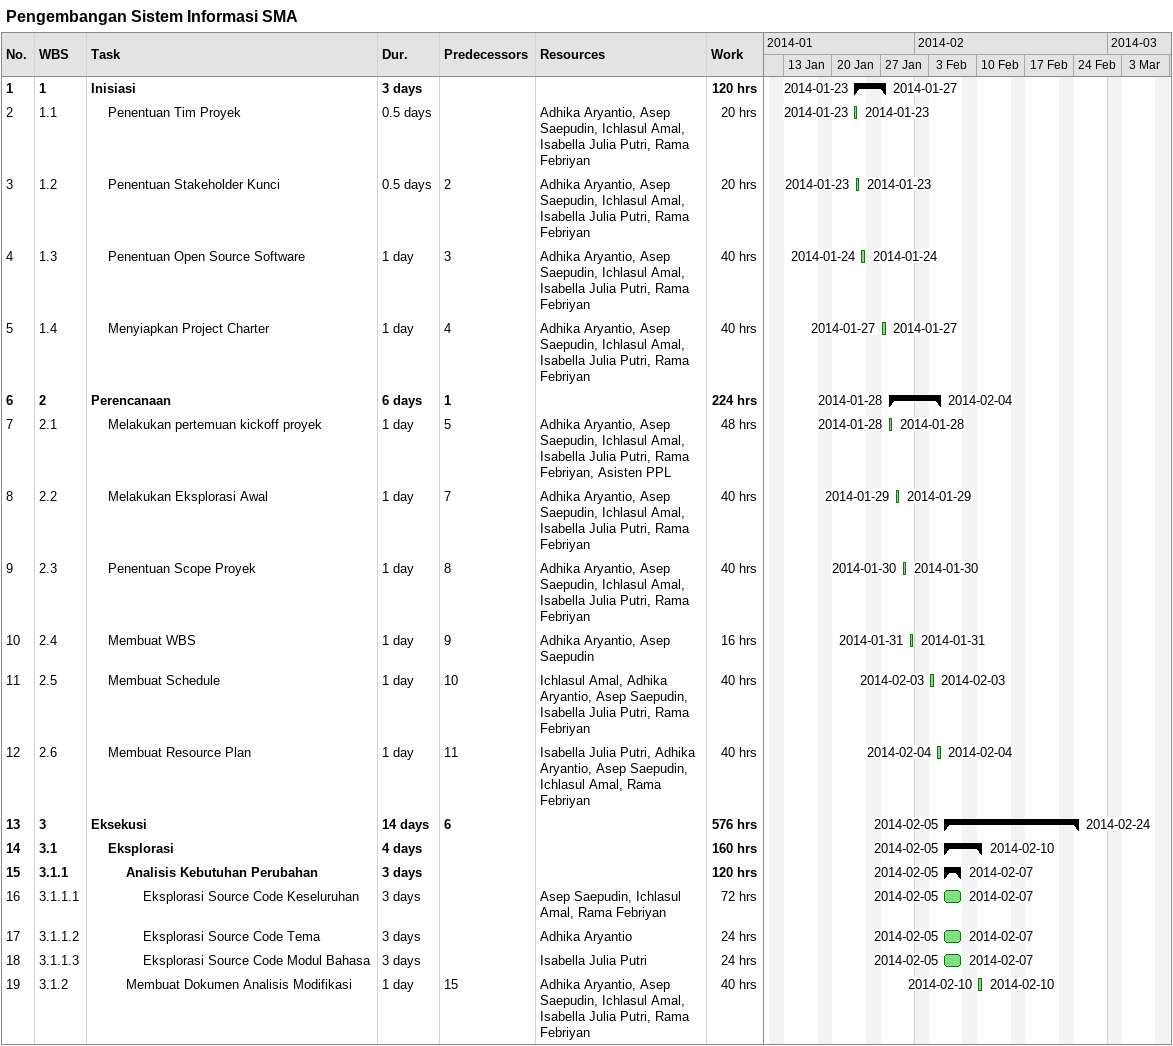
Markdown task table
Pengembangan Sistem Informasi SMA

| ID | WBS | Task | Duration | Start | Finish | Predecessors | Resources | Work (h) |
|---|---|---|---|---|---|---|---|---|
| 1 | 1 | **Inisiasi** | 3d | 2014-01-23 | 2014-01-27 |  |  | 120 |
| 2 | 1.1 | Penentuan Tim Proyek | 0.5d | 2014-01-23 | 2014-01-23 |  | Adhika Aryantio, Asep Saepudin, Ichlasul Amal, Isabella Julia Putri, Rama Febriyan | 20 |
| 3 | 1.2 | Penentuan Stakeholder Kunci | 0.5d | 2014-01-23 | 2014-01-23 | 2 | Adhika Aryantio, Asep Saepudin, Ichlasul Amal, Isabella Julia Putri, Rama Febriyan | 20 |
| 4 | 1.3 | Penentuan Open Source Software | 1d | 2014-01-24 | 2014-01-24 | 3 | Adhika Aryantio, Asep Saepudin, Ichlasul Amal, Isabella Julia Putri, Rama Febriyan | 40 |
| 5 | 1.4 | Menyiapkan Project Charter | 1d | 2014-01-27 | 2014-01-27 | 4 | Adhika Aryantio, Asep Saepudin, Ichlasul Amal, Isabella Julia Putri, Rama Febriyan | 40 |
| 6 | 2 | **Perencanaan** | 6d | 2014-01-28 | 2014-02-04 | 1 |  | 224 |
| 7 | 2.1 | Melakukan pertemuan kickoff proyek | 1d | 2014-01-28 | 2014-01-28 | 5 | Adhika Aryantio, Asep Saepudin, Ichlasul Amal, Isabella Julia Putri, Rama Febriyan, Asisten PPL | 48 |
| 8 | 2.2 | Melakukan Eksplorasi Awal | 1d | 2014-01-29 | 2014-01-29 | 7 | Adhika Aryantio, Asep Saepudin, Ichlasul Amal, Isabella Julia Putri, Rama Febriyan | 40 |
| 9 | 2.3 | Penentuan Scope Proyek | 1d | 2014-01-30 | 2014-01-30 | 8 | Adhika Aryantio, Asep Saepudin, Ichlasul Amal, Isabella Julia Putri, Rama Febriyan | 40 |
| 10 | 2.4 | Membuat WBS | 1d | 2014-01-31 | 2014-01-31 | 9 | Adhika Aryantio, Asep Saepudin | 16 |
| 11 | 2.5 | Membuat Schedule | 1d | 2014-02-03 | 2014-02-03 | 10 | Ichlasul Amal, Adhika Aryantio, Asep Saepudin, Isabella Julia Putri, Rama Febriyan | 40 |
| 12 | 2.6 | Membuat Resource Plan | 1d | 2014-02-04 | 2014-02-04 | 11 | Isabella Julia Putri, Adhika Aryantio, Asep Saepudin, Ichlasul Amal, Rama Febriyan | 40 |
| 13 | 3 | **Eksekusi** | 14d | 2014-02-05 | 2014-02-24 | 6 |  | 576 |
| 14 | 3.1 | **Eksplorasi** | 4d | 2014-02-05 | 2014-02-10 |  |  | 160 |
| 15 | 3.1.1 | **Analisis Kebutuhan Perubahan** | 3d | 2014-02-05 | 2014-02-07 |  |  | 120 |
| 16 | 3.1.1.1 | Eksplorasi Source Code Keseluruhan | 3d | 2014-02-05 | 2014-02-07 |  | Asep Saepudin, Ichlasul Amal, Rama Febriyan | 72 |
| 17 | 3.1.1.2 | Eksplorasi Source Code Tema | 3d | 2014-02-05 | 2014-02-07 |  | Adhika Aryantio | 24 |
| 18 | 3.1.1.3 | Eksplorasi Source Code Modul Bahasa | 3d | 2014-02-05 | 2014-02-07 |  | Isabella Julia Putri | 24 |
| 19 | 3.1.2 | Membuat Dokumen Analisis Modifikasi | 1d | 2014-02-10 | 2014-02-10 | 15 | Adhika Aryantio, Asep Saepudin, Ichlasul Amal, Isabella Julia Putri, Rama Febriyan | 40 |
